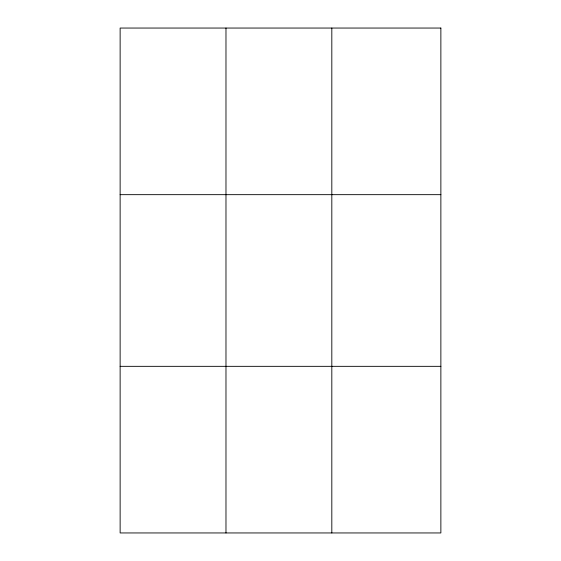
<?xml version="1.0" encoding="UTF-8"?>
<svg xmlns="http://www.w3.org/2000/svg" width="561" height="561" viewBox="0 0 561 561"><rect width="100%" height="100%" fill="white"/><g stroke="black" fill="none" stroke-linecap="round" stroke-linejoin="round"><path stroke-width="0.84" d="M225.978 28.05L225.978 532.95M331.817 28.05L331.817 532.95M120.131 194.667L440.869 194.667M120.131 366.333L440.869 366.333M440.869 28.05L440.869 532.95L120.131 532.95L120.131 28.05L440.869 28.05"/></g></svg>
